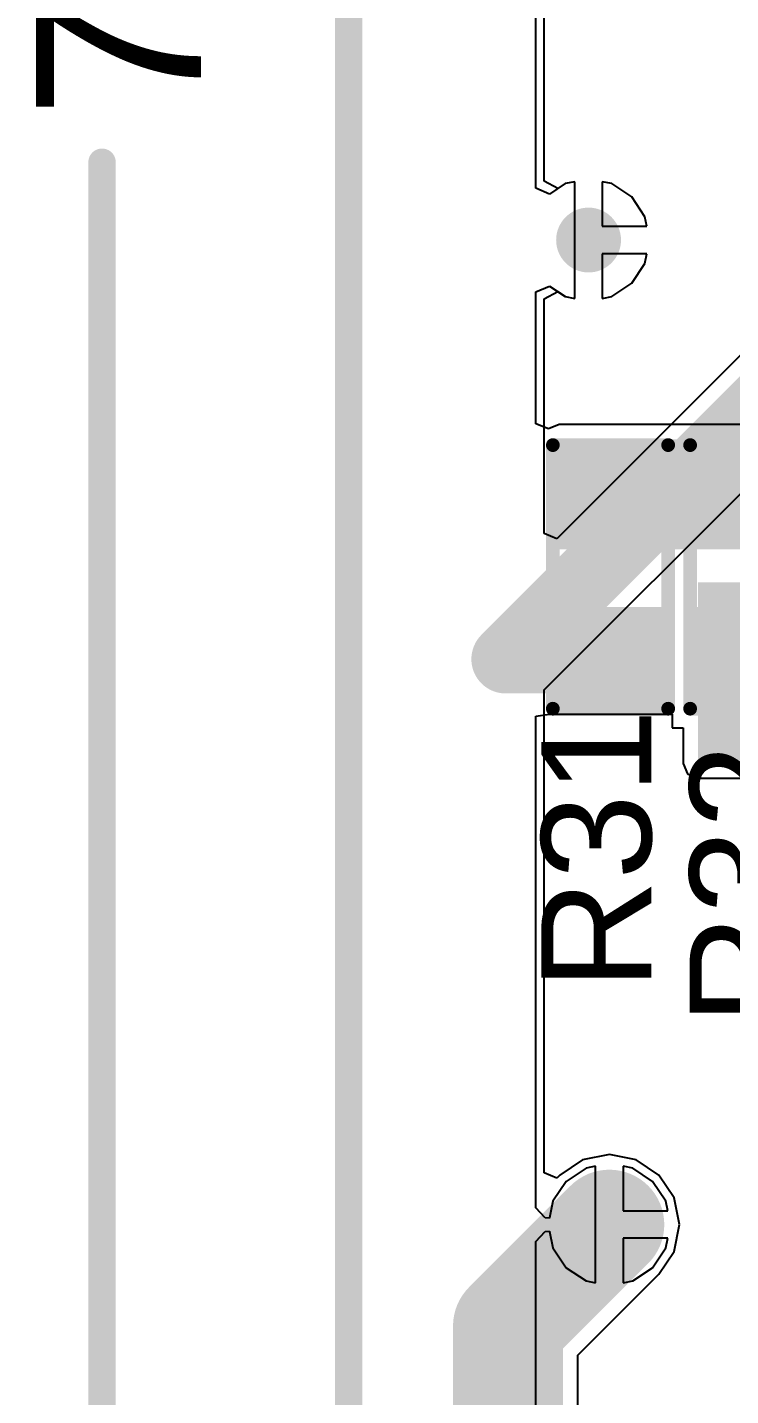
# Model space of a CAD drawing. Header units: millimetres. Extents: x -0.25 to 4.68, y -0.29 to 2.93.
# Drawn here: x -0.2522 to 0.0039, y 0.6578 to 1.1561 of the extents above; entities that cross this region are included whole.
import ezdxf

# ---------------------------------------------------------------- set-up
doc = ezdxf.new("R2010")
doc.units = ezdxf.units.MM
doc.header["$MEASUREMENT"] = 0
for name, color, linetype in [('BottomLayer', 5, 'Continuous'), ('BottomSolder', 6, 'Continuous'), ('Mechanical1', 6, 'Continuous'), ('Mechanical2', 216, 'Continuous'), ('TopLayer', 1, 'Continuous'), ('TopOverlay', 2, 'Continuous'), ('TopPaste', 8, 'Continuous'), ('TopSolder', 216, 'Continuous'), ('ViaHoleLayer', 16, 'Continuous')]:
    doc.layers.add(name, color=color, linetype=linetype)
doc.styles.add('Arial', font='', dxfattribs={"height": 0.2})
doc.styles.get('Arial').set_extended_font_data('Arial')

# ---------------------------------------------------------------- blocks, each defined once
blk = doc.blocks.new('R___0603_73')
at = {"layer": 'TopLayer'}
for points in [[(-0.015, 0.0175), (-0.015, -0.0175), (-0.045, -0.0175), (-0.045, 0.0175)], [(0.045, 0.0175), (0.045, -0.0175), (0.015, -0.0175), (0.015, 0.0175)]]:
    blk.add_hatch(color=1, dxfattribs=at).paths.add_polyline_path(points)
at = {"layer": 'TopPaste'}
for points in [[(-0.015, 0.0175), (-0.015, -0.0175), (-0.045, -0.0175), (-0.045, 0.0175)], [(0.045, 0.0175), (0.045, -0.0175), (0.015, -0.0175), (0.015, 0.0175)]]:
    blk.add_hatch(color=8, dxfattribs=at).paths.add_polyline_path(points)
at = {"layer": 'TopSolder'}
for points in [[(-0.011, 0.0215), (-0.011, -0.0215), (-0.049, -0.0215), (-0.049, 0.0215)], [(0.049, 0.0215), (0.049, -0.0215), (0.011, -0.0215), (0.011, 0.0215)]]:
    blk.add_hatch(color=216, dxfattribs=at).paths.add_polyline_path(points)
at = {"layer": 'TopOverlay', "const_width": 0.005}
for points in [[(0.048, 0.021), (-0.048, 0.021)], [(-0.048, -0.021), (-0.048, 0.021)], [(0.048, -0.021), (0.048, 0.021)], [(0.048, -0.021), (-0.048, -0.021)]]:
    blk.add_lwpolyline(points, dxfattribs=at)
at = {"layer": 'TopOverlay', "const_width": 0.0025}
for points in [[(-0.04925, 0.021, 1), (-0.04675, 0.021, 1)], [(-0.04925, 0.021, 1), (-0.04675, 0.021, 1)], [(0.04675, 0.021, 1), (0.04925, 0.021, 1)], [(0.04675, 0.021, 1), (0.04925, 0.021, 1)], [(-0.04925, -0.021, 1), (-0.04675, -0.021, 1)], [(-0.04925, -0.021, 1), (-0.04675, -0.021, 1)], [(0.04675, -0.021, 1), (0.04925, -0.021, 1)], [(0.04675, -0.021, 1), (0.04925, -0.021, 1)]]:
    blk.add_lwpolyline(points, format="xyb", close=True, dxfattribs=at)
blk = doc.blocks.new('R___0603_74')
at = {"layer": 'TopLayer'}
for points in [[(-0.015, 0.0175), (-0.015, -0.0175), (-0.045, -0.0175), (-0.045, 0.0175)], [(0.045, 0.0175), (0.045, -0.0175), (0.015, -0.0175), (0.015, 0.0175)]]:
    blk.add_hatch(color=1, dxfattribs=at).paths.add_polyline_path(points)
at = {"layer": 'TopPaste'}
for points in [[(-0.015, 0.0175), (-0.015, -0.0175), (-0.045, -0.0175), (-0.045, 0.0175)], [(0.045, 0.0175), (0.045, -0.0175), (0.015, -0.0175), (0.015, 0.0175)]]:
    blk.add_hatch(color=8, dxfattribs=at).paths.add_polyline_path(points)
at = {"layer": 'TopSolder'}
for points in [[(-0.011, 0.0215), (-0.011, -0.0215), (-0.049, -0.0215), (-0.049, 0.0215)], [(0.049, 0.0215), (0.049, -0.0215), (0.011, -0.0215), (0.011, 0.0215)]]:
    blk.add_hatch(color=216, dxfattribs=at).paths.add_polyline_path(points)
at = {"layer": 'TopOverlay', "const_width": 0.005}
for points in [[(0.048, 0.021), (-0.048, 0.021)], [(-0.048, -0.021), (-0.048, 0.021)], [(0.048, -0.021), (0.048, 0.021)], [(0.048, -0.021), (-0.048, -0.021)]]:
    blk.add_lwpolyline(points, dxfattribs=at)
at = {"layer": 'TopOverlay', "const_width": 0.0025}
for points in [[(-0.04925, 0.021, 1), (-0.04675, 0.021, 1)], [(-0.04925, 0.021, 1), (-0.04675, 0.021, 1)], [(0.04675, 0.021, 1), (0.04925, 0.021, 1)], [(0.04675, 0.021, 1), (0.04925, 0.021, 1)], [(-0.04925, -0.021, 1), (-0.04675, -0.021, 1)], [(-0.04925, -0.021, 1), (-0.04675, -0.021, 1)], [(0.04675, -0.021, 1), (0.04925, -0.021, 1)], [(0.04675, -0.021, 1), (0.04925, -0.021, 1)]]:
    blk.add_lwpolyline(points, format="xyb", close=True, dxfattribs=at)

msp = doc.modelspace()

# ---------------------------------------------------------------- hatches: boundary and pattern name
at = {"layer": 'BottomLayer'}
h = msp.add_hatch(color=5, dxfattribs=at)
edge = h.paths.add_edge_path()
edge.add_arc((-0.04781, 1.07864), 0.01181, 0, 360)
h = msp.add_hatch(color=5, dxfattribs=at)
edge = h.paths.add_edge_path()
edge.add_arc((-0.078, 0.926), 0.01181, 0, 360)
h = msp.add_hatch(color=5, dxfattribs=at)
edge = h.paths.add_edge_path()
edge.add_arc((-0.04023, 0.72005), 0.01181, 0, 360)
at = {"layer": 'BottomSolder'}
h = msp.add_hatch(color=6, dxfattribs=at)
edge = h.paths.add_edge_path()
edge.add_arc((-0.04781, 1.07864), 0.00591, 0, 360)
h = msp.add_hatch(color=6, dxfattribs=at)
edge = h.paths.add_edge_path()
edge.add_arc((-0.078, 0.926), 0.00591, 0, 360)
h = msp.add_hatch(color=6, dxfattribs=at)
edge = h.paths.add_edge_path()
edge.add_arc((-0.04023, 0.72005), 0.00591, 0, 360)
at = {"layer": 'TopLayer'}
h = msp.add_hatch(color=1, dxfattribs=at)
edge = h.paths.add_edge_path()
edge.add_arc((-0.04781, 1.07864), 0.01181, 0, 360)
for points in [[(-0.05854, 0.966), (0.066, 0.966), (0.066, 1.006), (-0.05854, 1.006)], [(-0.008, 0.888), (0.079, 0.888), (0.079, 0.954), (-0.008, 0.954)]]:
    msp.add_hatch(color=1, dxfattribs=at).paths.add_polyline_path(points)
h = msp.add_hatch(color=1, dxfattribs=at)
edge = h.paths.add_edge_path()
edge.add_arc((-0.078, 0.926), 0.01181, 0, 360)
h = msp.add_hatch(color=1, dxfattribs=at)
edge = h.paths.add_edge_path()
edge.add_arc((-0.04023, 0.72005), 0.01181, 0, 360)
at = {"layer": 'TopSolder'}
h = msp.add_hatch(color=216, dxfattribs=at)
edge = h.paths.add_edge_path()
edge.add_arc((-0.04781, 1.07864), 0.00591, 0, 360)
h = msp.add_hatch(color=216, dxfattribs=at)
edge = h.paths.add_edge_path()
edge.add_arc((-0.078, 0.926), 0.00591, 0, 360)
h = msp.add_hatch(color=216, dxfattribs=at)
edge = h.paths.add_edge_path()
edge.add_arc((-0.04023, 0.72005), 0.00591, 0, 360)
at = {"layer": 'ViaHoleLayer'}
h = msp.add_hatch(color=16, dxfattribs=at)
edge = h.paths.add_edge_path()
edge.add_arc((-0.04781, 1.07864), 0.00591, 0, 360)
h = msp.add_hatch(color=16, dxfattribs=at)
edge = h.paths.add_edge_path()
edge.add_arc((-0.078, 0.926), 0.00591, 0, 360)
h = msp.add_hatch(color=16, dxfattribs=at)
edge = h.paths.add_edge_path()
edge.add_arc((-0.04023, 0.72005), 0.00591, 0, 360)

# ---------------------------------------------------------------- linework, layer by layer
at = {"layer": 'BottomLayer'}
for p, q in [((-0.064, 1.10007), (-0.064, 1.17537)), ((-0.059, 1.0974), (-0.064, 1.10007)), ((-0.05632, 1.09918), (-0.059, 1.0974)), ((-0.05281, 1.09988), (-0.05632, 1.09918)), ((-0.05281, 1.07864), (-0.05281, 1.09988)), ((-0.0393, 1.09918), (-0.04281, 1.09988)), ((-0.04281, 1.09988), (-0.04281, 1.08364)), ((-0.03209, 1.09436), (-0.0393, 1.09918)), ((0.06238, 1.09162), (-0.05938, 0.96985)), ((-0.02727, 1.08715), (-0.03209, 1.09436)), ((-0.02657, 1.08364), (-0.02727, 1.08715)), ((-0.04281, 1.08364), (-0.02657, 1.08364)), ((-0.05281, 1.0574), (-0.05281, 1.07864)), ((-0.02657, 1.07364), (-0.04281, 1.07364)), ((-0.04281, 1.07364), (-0.04281, 1.0574)), ((-0.02727, 1.07013), (-0.02657, 1.07364)), ((-0.03209, 1.06291), (-0.02727, 1.07013)), ((-0.0393, 1.05809), (-0.03209, 1.06291)), ((-0.064, 0.91477), (0.08239, 1.06116)), ((-0.064, 1.05721), (-0.059, 1.05988)), ((-0.064, 0.97177), (-0.064, 1.05721)), ((-0.059, 1.05988), (-0.05632, 1.05809)), ((-0.05632, 1.05809), (-0.05281, 1.0574)), ((-0.04281, 1.0574), (-0.0393, 1.05809)), ((-0.05938, 0.96985), (-0.064, 0.97177)), ((-0.064, 0.73886), (-0.064, 0.91477)), ((-0.04998, 0.7436), (-0.05825, 0.73808)), ((-0.04023, 0.74554), (-0.04998, 0.7436)), ((-0.03047, 0.7436), (-0.04023, 0.74554)), ((-0.0222, 0.73808), (-0.03047, 0.7436)), ((-0.05938, 0.73695), (-0.064, 0.73886)), ((-0.05825, 0.73808), (-0.05938, 0.73695)), ((-0.01668, 0.72981), (-0.0222, 0.73808)), ((-0.01474, 0.72005), (-0.01668, 0.72981)), ((-0.01668, 0.7103), (-0.01474, 0.72005)), ((-0.0222, 0.70203), (-0.01668, 0.7103)), ((-0.05169, 0.67255), (-0.0222, 0.70203)), ((-0.05169, 0.62719), (-0.05169, 0.67255))]:
    msp.add_line(p, q, dxfattribs=at)
for points, const_width in [([(-0.078, 0.926), (0.075, 1.079)], 0.025), ([(-0.07718, 0.68311), (-0.04023, 0.72005)], 0.04), ([(-0.07718, 0.39495), (-0.07718, 0.68311)], 0.04)]:
    msp.add_lwpolyline(points, dxfattribs=dict(at, const_width=const_width))
for points, const_width in [([(-0.08425, 0.926, 1), (-0.07175, 0.926, 1)], 0.0125), ([(-0.05023, 0.72005, 1), (-0.03023, 0.72005, 1)], 0.02), ([(-0.08718, 0.68311, 1), (-0.06718, 0.68311, 1)], 0.02), ([(-0.08718, 0.68311, 1), (-0.06718, 0.68311, 1)], 0.02)]:
    msp.add_lwpolyline(points, format="xyb", close=True, dxfattribs=dict(at, const_width=const_width))
at = {"layer": 'Mechanical1', "const_width": 0.01}
msp.add_lwpolyline([(-0.225, -0.11718), (-0.225, 1.10696)], dxfattribs=at)
at = {"layer": 'Mechanical1', "const_width": 0.005}
msp.add_lwpolyline([(-0.2275, 1.10696, 1), (-0.2225, 1.10696, 1)], format="xyb", close=True, dxfattribs=at)
at = {"layer": 'Mechanical2', "const_width": 0.01}
msp.add_lwpolyline([(-0.13518, -0.11718), (-0.13518, 2.87495)], dxfattribs=at)
at = {"layer": 'TopLayer'}
for p, q in [((-0.067, 1.0975), (-0.067, 1.18192)), ((-0.062, 1.09539), (-0.067, 1.0975)), ((-0.05632, 1.09918), (-0.062, 1.09539)), ((-0.05281, 1.09988), (-0.05632, 1.09918)), ((-0.05281, 1.07864), (-0.05281, 1.09988)), ((-0.0393, 1.09918), (-0.04281, 1.09988)), ((-0.04281, 1.09988), (-0.04281, 1.08364)), ((-0.03209, 1.09436), (-0.0393, 1.09918)), ((-0.02727, 1.08715), (-0.03209, 1.09436)), ((-0.02657, 1.08364), (-0.02727, 1.08715)), ((-0.04281, 1.08364), (-0.02657, 1.08364)), ((-0.05281, 1.0574), (-0.05281, 1.07864)), ((-0.02657, 1.07364), (-0.04281, 1.07364)), ((-0.04281, 1.07364), (-0.04281, 1.0574)), ((-0.02727, 1.07013), (-0.02657, 1.07364)), ((-0.03209, 1.06291), (-0.02727, 1.07013)), ((-0.067, 1.05978), (-0.062, 1.06189)), ((-0.062, 1.06189), (-0.05632, 1.05809)), ((-0.0393, 1.05809), (-0.03209, 1.06291)), ((-0.067, 1.01171), (-0.067, 1.05978)), ((-0.05632, 1.05809), (-0.05281, 1.0574)), ((-0.04281, 1.0574), (-0.0393, 1.05809)), ((-0.06237, 1.00983), (-0.067, 1.01171)), ((-0.05854, 1.01141), (-0.06237, 1.00983)), ((0.066, 1.01141), (-0.05854, 1.01141)), ((-0.067, 0.90517), (-0.062, 0.90595)), ((-0.067, 0.72618), (-0.067, 0.90517)), ((-0.062, 0.90595), (-0.01732, 0.90595)), ((-0.01732, 0.90595), (-0.01732, 0.90095)), ((-0.01732, 0.90095), (-0.01341, 0.90095)), ((-0.01341, 0.90095), (-0.01341, 0.888)), ((-0.01341, 0.888), (-0.01183, 0.88417)), ((-0.01183, 0.88417), (-0.008, 0.88259)), ((-0.008, 0.88259), (0.0113, 0.88259)), ((-0.04874, 0.7406), (-0.05595, 0.73578)), ((-0.04523, 0.7413), (-0.04874, 0.7406)), ((-0.04523, 0.72005), (-0.04523, 0.7413)), ((-0.03172, 0.7406), (-0.03523, 0.7413)), ((-0.03523, 0.7413), (-0.03523, 0.72505)), ((-0.0245, 0.73578), (-0.03172, 0.7406)), ((-0.05595, 0.73578), (-0.06077, 0.72856)), ((-0.01968, 0.72856), (-0.0245, 0.73578)), ((-0.06077, 0.72856), (-0.06198, 0.72253)), ((-0.01899, 0.72505), (-0.01968, 0.72856)), ((-0.06366, 0.72257), (-0.067, 0.72618)), ((-0.03523, 0.72505), (-0.01899, 0.72505)), ((-0.062, 0.7224), (-0.06366, 0.72257)), ((-0.06366, 0.72257), (-0.06366, 0.72257)), ((-0.06366, 0.72257), (-0.06366, 0.72257)), ((-0.06366, 0.71754), (-0.062, 0.71771)), ((-0.06198, 0.72253), (-0.062, 0.7224)), ((-0.062, 0.71771), (-0.06198, 0.71758)), ((-0.04523, 0.69881), (-0.04523, 0.72005)), ((-0.067, 0.71392), (-0.06366, 0.71754)), ((-0.067, 0.60918), (-0.067, 0.71392)), ((-0.06366, 0.71754), (-0.06366, 0.71754)), ((-0.06366, 0.71754), (-0.06366, 0.71754)), ((-0.06198, 0.71758), (-0.06077, 0.71154)), ((-0.01899, 0.71505), (-0.03523, 0.71505)), ((-0.03523, 0.71505), (-0.03523, 0.69881)), ((-0.01968, 0.71154), (-0.01899, 0.71505)), ((-0.06077, 0.71154), (-0.05595, 0.70433)), ((-0.0245, 0.70433), (-0.01968, 0.71154)), ((-0.05595, 0.70433), (-0.04874, 0.69951)), ((-0.03172, 0.69951), (-0.0245, 0.70433)), ((-0.04874, 0.69951), (-0.04523, 0.69881)), ((-0.03523, 0.69881), (-0.03172, 0.69951))]:
    msp.add_line(p, q, dxfattribs=at)
at = {"layer": 'TopLayer', "const_width": 0.025}
msp.add_lwpolyline([(-0.078, 0.926), (-0.03987, 0.926)], dxfattribs=at)
at = {"layer": 'TopLayer', "const_width": 0.0125}
for points in [[(-0.08425, 0.926, 1), (-0.07175, 0.926, 1)], [(-0.04612, 0.926, 1), (-0.03362, 0.926, 1)]]:
    msp.add_lwpolyline(points, format="xyb", close=True, dxfattribs=at)

# ---------------------------------------------------------------- block references
at = {"rotation": 270}
for name, p in [('R___0603_74', (-0.03982, 0.95595)), ('R___0603_73', (0.01018, 0.95595))]:
    msp.add_blockref(name, p, dxfattribs=at)

# ---------------------------------------------------------------- texts
at = {"layer": 'Mechanical1', "style": 'Arial'}
msp.add_text('7.60 (cm)', height=0.06, rotation=90, dxfattribs=at).set_placement((-0.18901, 1.12296))
at = {"layer": 'TopOverlay', "style": 'Arial'}
for s, p in [('R31', (-0.02501, 0.80535)), ('R32', (0.02899, 0.79268))]:
    msp.add_text(s, height=0.04, rotation=90, dxfattribs=at).set_placement(p)

doc.saveas('drawing.dxf')
